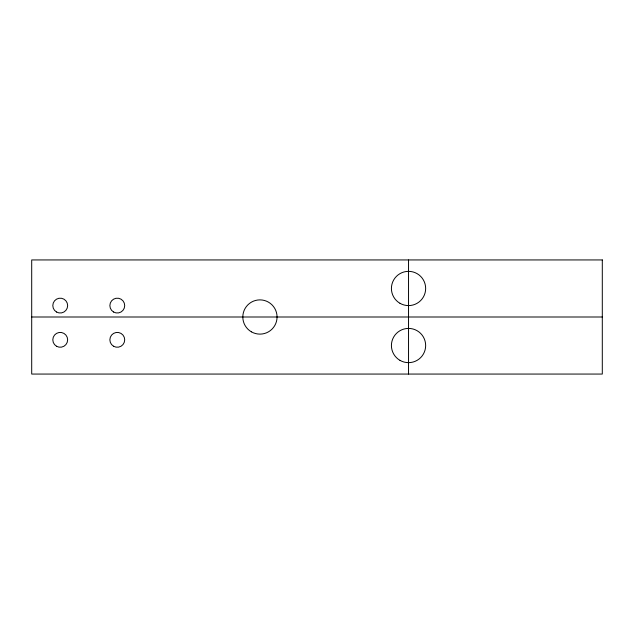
<?xml version="1.0" encoding="UTF-8"?>
<svg xmlns="http://www.w3.org/2000/svg" width="634" height="634" viewBox="0 0 634 634"><rect width="100%" height="100%" fill="white"/><g stroke="black" fill="none" stroke-linecap="round" stroke-linejoin="round"><path stroke-width="0.95" d="M31.7 317L602.3 317M408.542 259.94L408.542 374.06M602.3 259.94L31.7 259.94L31.7 374.06L602.3 374.06L602.3 259.94M56.521 312.015A7.418 7.418 0 0 0 67.648 305.588A7.418 7.418 0 0 0 56.521 299.161A7.418 7.418 0 0 0 56.521 312.015M56.521 346.251A7.418 7.418 0 0 0 67.648 339.824A7.418 7.418 0 0 0 56.521 333.397A7.418 7.418 0 0 0 56.521 346.251M113.581 312.015A7.418 7.418 0 0 0 124.708 305.588A7.418 7.418 0 0 0 113.581 299.161A7.418 7.418 0 0 0 113.581 312.015M113.581 346.251A7.418 7.418 0 0 0 124.708 339.824A7.418 7.418 0 0 0 113.581 333.397A7.418 7.418 0 0 0 113.581 346.251M251.381 331.828A17.118 17.118 0 0 0 277.058 317A17.118 17.118 0 0 0 251.381 302.172A17.118 17.118 0 0 0 251.381 331.828M399.983 303.298A17.118 17.118 0 0 0 425.66 288.47A17.118 17.118 0 0 0 399.983 273.642A17.118 17.118 0 0 0 399.983 303.298M399.983 360.358A17.118 17.118 0 0 0 425.66 345.53A17.118 17.118 0 0 0 399.983 330.702A17.118 17.118 0 0 0 399.983 360.358"/></g></svg>
